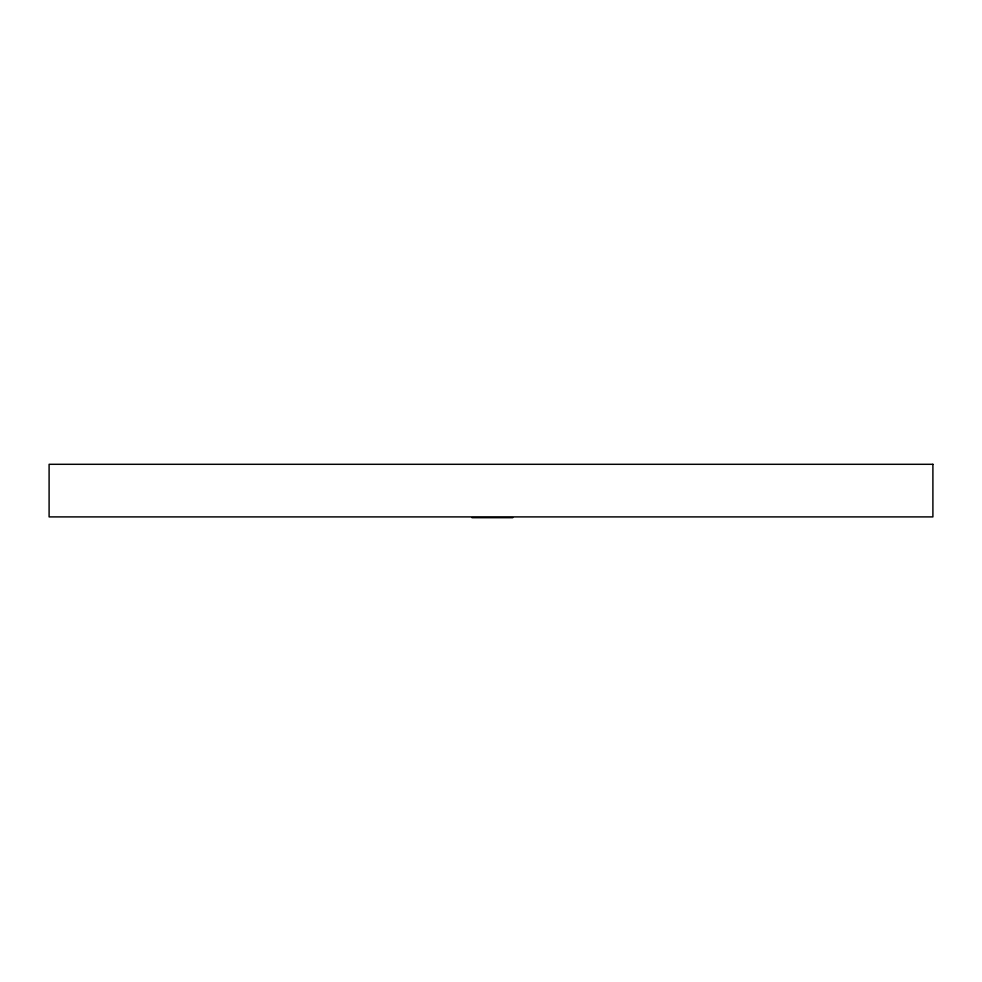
<?xml version="1.0" encoding="UTF-8"?>
<svg xmlns="http://www.w3.org/2000/svg" width="982" height="982" viewBox="0 0 982 982"><rect width="100%" height="100%" fill="white"/><g stroke="black" fill="none" stroke-linecap="round" stroke-linejoin="round"><path stroke-width="1.47" d="M471.986 517.698L512.776 517.698M932.9 464.302L49.1 464.302L49.1 516.9L932.9 516.9L932.9 464.302"/></g></svg>
